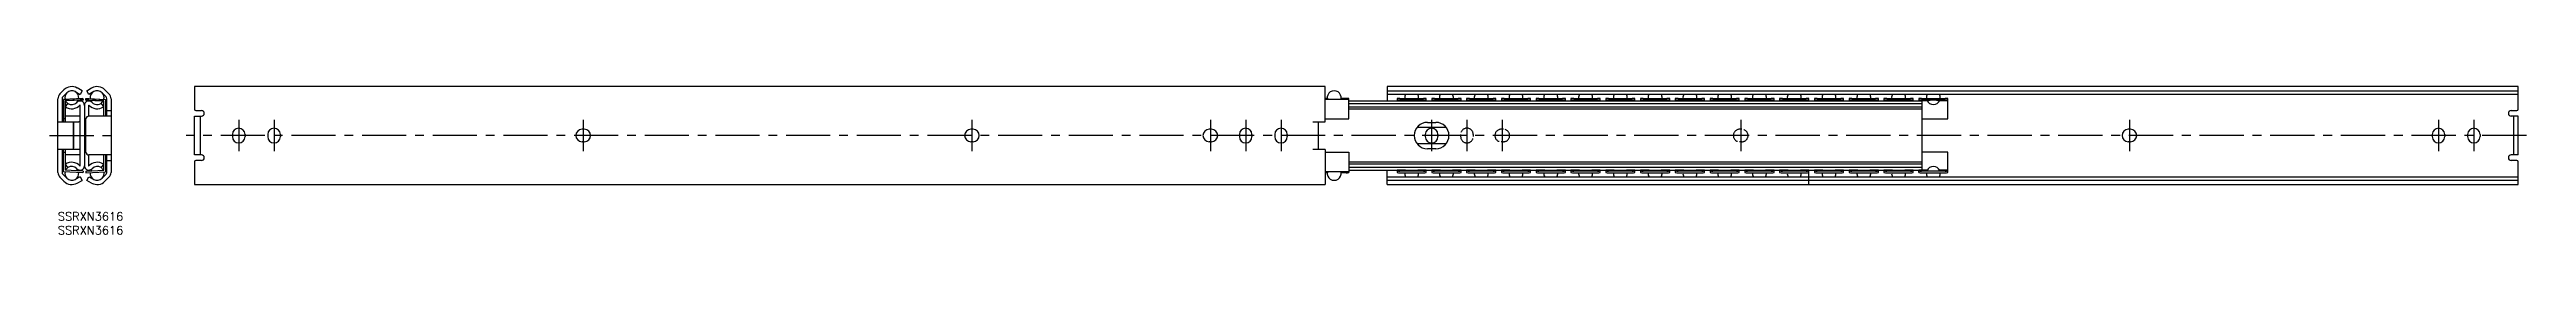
# Model space of a CAD drawing. Extents: x -3 to 887, y -8 to 45.
import ezdxf

# ---------------------------------------------------------------- set-up
doc = ezdxf.new("R2010")
doc.units = 0
doc.header["$LTSCALE"] = 0.5
doc.linetypes.add('CENTER', pattern=[50.8, 31.75, -6.35, 6.35, -6.35])
doc.linetypes.add('DASHED', pattern=[19.05, 12.7, -6.35])
for name, color, linetype in [('MSM_CENTER', 1, 'CENTER'), ('MSM_CONTINUOUS', 7, 'CONTINUOUS'), ('MSM_DASHED', 4, 'DASHED'), ('MSM_PART_NUMBER', 7, 'CONTINUOUS')]:
    doc.layers.add(name, color=color, linetype=linetype)
doc.styles.get("Standard").update_dxf_attribs({"font": 'txt.shx', "height": 3, "bigfont": 'bigfont.shx'})

# ---------------------------------------------------------------- blocks, each defined once
blk = doc.blocks.new('*U3')
at = {"layer": 'MSM_PART_NUMBER'}
blk.add_text('SSRXN3616', height=3, dxfattribs=at).set_placement((0, -3))
blk = doc.blocks.new('*U4')
at = {"layer": 'MSM_PART_NUMBER'}
blk.add_text('SSRXN3616', height=3, dxfattribs=at).set_placement((0, -8))

msp = doc.modelspace()

# ---------------------------------------------------------------- linework, layer by layer
at = {"layer": 'MSM_CENTER'}
for p, q in [((-3, 27.65), (22.1, 27.65)), ((887.2, 27.65), (46.1, 27.65)), ((65, 33.3), (65, 22)), ((77.7, 33.3), (77.7, 22)), ((188.8, 33.3), (188.8, 22)), ((328.5, 33.3), (328.5, 22)), ((414.2, 33.3), (414.2, 22)), ((426.9, 33.3), (426.9, 22)), ((439.6, 33.3), (439.6, 22)), ((493.7, 33.3), (493.7, 22)), ((506.4, 33.3), (506.4, 22)), ((519.1, 33.3), (519.1, 22)), ((604.8, 33.3), (604.8, 22)), ((744.5, 33.3), (744.5, 22)), ((855.6, 33.3), (855.6, 22)), ((868.3, 33.3), (868.3, 22))]:
    msp.add_line(p, q, dxfattribs=at)
at = {"layer": 'MSM_CONTINUOUS'}
for p, q in [((8.7, 43.81), (6.96, 44.79)), ((10.4, 43.81), (12.14, 44.79)), ((455.5, 45.3), (49.1, 45.3)), ((49.1, 45.3), (49.1, 37.15)), ((455.5, 32.65), (455.5, 45.3)), ((884.2, 45.3), (477.8, 45.3)), ((477.8, 45.3), (477.8, 40.1)), ((884.2, 37.15), (884.2, 45.3)), ((0, 14.38), (0, 40.92)), ((2.17, 44.13), (0.73, 42.69)), ((1.5, 40.92), (1.5, 32.65)), ((1.79, 41.63), (3.23, 43.07)), ((9, 41.05), (2, 40.68)), ((2, 40.68), (8, 41)), ((2, 40.68), (2, 32.65)), ((9.03, 40.45), (2.6, 40.11)), ((8.03, 40.4), (2.6, 40.11)), ((2.6, 40.11), (2.6, 32.65)), ((2.75, 37.99), (3.59, 39.23)), ((6.23, 43.48), (7.96, 42.5)), ((8.7, 43.81), (7.96, 42.5)), ((8, 41), (8.2, 41.01)), ((8.23, 40.41), (8.03, 40.4)), ((8.05, 16.77), (8.05, 38.53)), ((8.2, 41.01), (8.38, 41.02)), ((8.41, 40.42), (8.23, 40.41)), ((8.38, 41.02), (8.56, 41.03)), ((8.59, 40.43), (8.41, 40.42)), ((8.56, 41.03), (8.71, 41.03)), ((8.74, 40.44), (8.59, 40.43)), ((8.71, 41.03), (8.83, 41.04)), ((8.86, 40.44), (8.74, 40.44)), ((8.83, 41.04), (8.92, 41.05)), ((8.96, 40.45), (8.86, 40.44)), ((8.92, 41.05), (8.98, 41.05)), ((9.01, 40.45), (8.96, 40.45)), ((8.98, 41.05), (9, 41.05)), ((9, 41.05), (9.03, 40.45)), ((9.03, 40.45), (9, 41.05)), ((9.03, 40.45), (9.01, 40.45)), ((9.55, 38.53), (9.55, 16.77)), ((10.07, 40.45), (10.1, 41.05)), ((10.09, 40.45), (10.07, 40.45)), ((10.07, 40.45), (16.5, 40.11)), ((10.14, 40.45), (10.09, 40.45)), ((10.1, 41.05), (10.12, 41.05)), ((10.1, 41.05), (17.1, 40.68)), ((10.12, 41.05), (10.18, 41.05)), ((10.24, 40.44), (10.14, 40.45)), ((10.18, 41.05), (10.27, 41.04)), ((10.36, 40.44), (10.24, 40.44)), ((10.27, 41.04), (10.39, 41.03)), ((10.51, 40.43), (10.36, 40.44)), ((10.39, 41.03), (10.54, 41.03)), ((11.14, 42.5), (10.4, 43.81)), ((10.69, 40.42), (10.51, 40.43)), ((10.54, 41.03), (10.72, 41.02)), ((10.87, 40.41), (10.69, 40.42)), ((10.72, 41.02), (10.9, 41.01)), ((11.07, 40.4), (10.87, 40.41)), ((10.9, 41.01), (11.1, 41)), ((11.05, 38.53), (11.05, 34.65)), ((16.5, 40.11), (11.07, 40.4)), ((11.1, 41), (17.1, 40.68)), ((12.87, 43.48), (11.14, 42.5)), ((15.51, 39.23), (16.35, 37.99)), ((17.31, 41.63), (15.87, 43.07)), ((16.5, 34.65), (16.5, 40.11)), ((16.93, 44.13), (18.37, 42.69)), ((17.1, 40.68), (17.1, 34.65)), ((17.6, 34.65), (17.6, 40.92)), ((17.6, 36.65), (19.1, 36.65)), ((19.1, 40.92), (19.1, 14.38)), ((49.6, 36.65), (51.6, 36.65)), ((456.21, 41.05), (455.5, 41.05)), ((463.95, 40.68), (455.5, 40.68)), ((462.95, 41.05), (461.19, 41.05)), ((463.95, 33.65), (463.95, 41)), ((669.85, 40.1), (463.95, 40.1)), ((463.95, 39.23), (669.85, 39.23)), ((463.95, 37.99), (669.85, 37.99)), ((463.95, 37.3), (669.85, 37.3)), ((477.8, 43.81), (884.2, 43.81)), ((884.2, 42.5), (477.8, 42.5)), ((481.3, 41), (481.3, 40.1)), ((484.35, 40.11), (481.3, 40.11)), ((482.3, 41.05), (490.8, 41.05)), ((490.8, 40.45), (482.3, 40.45)), ((491.8, 40.11), (488.75, 40.11)), ((491.8, 40.1), (491.8, 41)), ((493.8, 41), (493.8, 40.1)), ((496.85, 40.11), (493.8, 40.11)), ((494.8, 41.05), (503.3, 41.05)), ((503.3, 40.45), (494.8, 40.45)), ((504.3, 40.11), (501.25, 40.11)), ((504.3, 40.1), (504.3, 41)), ((506.3, 41), (506.3, 40.1)), ((509.35, 40.11), (506.3, 40.11)), ((507.3, 41.05), (515.8, 41.05)), ((515.8, 40.45), (507.3, 40.45)), ((516.8, 40.11), (513.75, 40.11)), ((516.8, 40.1), (516.8, 41)), ((518.8, 41), (518.8, 40.1)), ((521.85, 40.11), (518.8, 40.11)), ((519.8, 41.05), (528.3, 41.05)), ((528.3, 40.45), (519.8, 40.45)), ((529.3, 40.11), (526.25, 40.11)), ((529.3, 40.1), (529.3, 41)), ((531.3, 41), (531.3, 40.1)), ((534.35, 40.11), (531.3, 40.11)), ((532.3, 41.05), (540.8, 41.05)), ((540.8, 40.45), (532.3, 40.45)), ((541.8, 40.11), (538.75, 40.11)), ((541.8, 40.1), (541.8, 41)), ((543.8, 41), (543.8, 40.1)), ((546.85, 40.11), (543.8, 40.11)), ((544.8, 41.05), (553.3, 41.05)), ((553.3, 40.45), (544.8, 40.45)), ((554.3, 40.11), (551.25, 40.11)), ((554.3, 40.1), (554.3, 41)), ((556.3, 41), (556.3, 40.1)), ((559.35, 40.11), (556.3, 40.11)), ((557.3, 41.05), (565.8, 41.05)), ((565.8, 40.45), (557.3, 40.45)), ((566.8, 40.11), (563.75, 40.11)), ((566.8, 40.1), (566.8, 41)), ((568.8, 41), (568.8, 40.1)), ((571.85, 40.11), (568.8, 40.11)), ((569.8, 41.05), (578.3, 41.05)), ((578.3, 40.45), (569.8, 40.45)), ((579.3, 40.11), (576.25, 40.11)), ((579.3, 40.1), (579.3, 41)), ((581.3, 41), (581.3, 40.1)), ((584.35, 40.11), (581.3, 40.11)), ((582.3, 41.05), (590.8, 41.05)), ((590.8, 40.45), (582.3, 40.45)), ((591.8, 40.11), (588.75, 40.11)), ((591.8, 40.1), (591.8, 41)), ((593.8, 41), (593.8, 40.1)), ((596.85, 40.11), (593.8, 40.11)), ((594.8, 41.05), (603.3, 41.05)), ((603.3, 40.45), (594.8, 40.45)), ((604.3, 40.11), (601.25, 40.11)), ((604.3, 40.1), (604.3, 41)), ((606.3, 41), (606.3, 40.1)), ((609.35, 40.11), (606.3, 40.11)), ((607.3, 41.05), (615.8, 41.05)), ((615.8, 40.45), (607.3, 40.45)), ((616.8, 40.11), (613.75, 40.11)), ((616.8, 40.1), (616.8, 41)), ((618.8, 41), (618.8, 40.1)), ((621.85, 40.11), (618.8, 40.11)), ((619.8, 41.05), (628.3, 41.05)), ((628.3, 40.45), (619.8, 40.45)), ((629.3, 40.11), (626.25, 40.11)), ((629.3, 40.1), (629.3, 41)), ((631.3, 41), (631.3, 40.1)), ((634.35, 40.11), (631.3, 40.11)), ((632.3, 41.05), (640.8, 41.05)), ((640.8, 40.45), (632.3, 40.45)), ((641.8, 40.11), (638.75, 40.11)), ((641.8, 40.1), (641.8, 41)), ((643.8, 41), (643.8, 40.1)), ((646.85, 40.11), (643.8, 40.11)), ((644.8, 41.05), (653.3, 41.05)), ((653.3, 40.45), (644.8, 40.45)), ((654.3, 40.11), (651.25, 40.11)), ((654.3, 40.1), (654.3, 41)), ((656.3, 41), (656.3, 40.1)), ((659.35, 40.11), (656.3, 40.11)), ((657.3, 41.05), (665.8, 41.05)), ((665.8, 40.45), (657.3, 40.45)), ((666.8, 40.11), (663.75, 40.11)), ((666.8, 40.1), (666.8, 41)), ((668.8, 41), (668.8, 40.1)), ((668.8, 41), (668.8, 40.1)), ((671.85, 40.11), (668.8, 40.11)), ((669.8, 41.05), (678.3, 41.05)), ((678.3, 40.45), (669.8, 40.45)), ((669.85, 40.1), (669.85, 15.2)), ((679.3, 40.11), (676.25, 40.11)), ((679.3, 33.65), (679.3, 41)), ((881.7, 36.65), (883.7, 36.65)), ((0, 32.65), (7.55, 32.65)), ((2, 34.65), (1.5, 34.65)), ((2.6, 33.65), (2, 33.65)), ((8, 34.65), (2.6, 34.65)), ((5.5, 32.65), (5.5, 22.65)), ((5.6, 32.25), (5.5, 32.25)), ((5.6, 32.25), (5.6, 23.05)), ((8.05, 34.65), (8, 34.65)), ((9.61, 32.65), (10.1, 32.65)), ((10.1, 21.65), (10.1, 33.65)), ((19.1, 34.65), (11.1, 34.65)), ((49.1, 34.65), (51.6, 34.65)), ((49.1, 20.65), (49.1, 34.65)), ((51.1, 34.65), (51.1, 20.65)), ((62.75, 28.05), (62.75, 27.25)), ((67.25, 28.05), (67.25, 27.25)), ((75.45, 28.05), (75.45, 27.25)), ((79.95, 28.05), (79.95, 27.25)), ((189.2, 29.9), (188.4, 29.9)), ((328.9, 29.9), (328.1, 29.9)), ((414.6, 29.9), (413.8, 29.9)), ((424.65, 28.05), (424.65, 27.25)), ((429.15, 28.05), (429.15, 27.25)), ((437.35, 28.05), (437.35, 27.25)), ((441.85, 28.05), (441.85, 27.25)), ((451, 32.65), (455.5, 32.65)), ((453, 32.65), (453, 22.65)), ((455.5, 33.65), (463.95, 33.65)), ((488.52, 30.65), (498.88, 30.65)), ((491.45, 28.05), (491.45, 27.25)), ((492.2, 32.4), (495.2, 32.4)), ((495.95, 28.05), (495.95, 27.25)), ((669.85, 33.65), (679.3, 33.65)), ((744.9, 29.9), (744.1, 29.9)), ((853.35, 28.05), (853.35, 27.25)), ((857.85, 28.05), (857.85, 27.25)), ((866.05, 28.05), (866.05, 27.25)), ((870.55, 28.05), (870.55, 27.25)), ((884.2, 34.65), (881.7, 34.65)), ((882.7, 20.65), (882.7, 34.65)), ((884.2, 20.65), (884.2, 34.65)), ((7.55, 22.65), (0, 22.65)), ((1.5, 22.65), (1.5, 14.38)), ((1.5, 20.65), (2, 20.65)), ((2, 14.62), (2, 22.65)), ((2, 21.65), (2.6, 21.65)), ((2.6, 22.65), (2.6, 15.19)), ((8, 20.65), (2.6, 20.65)), ((5.5, 23.05), (5.6, 23.05)), ((8, 20.65), (8.05, 20.65)), ((10.1, 22.65), (9.61, 22.65)), ((11.05, 20.65), (11.05, 16.77)), ((19.1, 20.65), (11.1, 20.65)), ((16.5, 15.19), (16.5, 20.65)), ((17.1, 20.65), (17.1, 14.62)), ((17.6, 14.38), (17.6, 20.65)), ((17.6, 18.65), (19.1, 18.65)), ((51.6, 20.65), (49.1, 20.65)), ((49.1, 18.15), (49.1, 10)), ((51.6, 18.65), (49.6, 18.65)), ((189.2, 25.4), (188.4, 25.4)), ((328.9, 25.4), (328.1, 25.4)), ((414.6, 25.4), (413.8, 25.4)), ((455.5, 22.65), (451, 22.65)), ((455.5, 22.65), (455.5, 10)), ((455.5, 21.65), (463.95, 21.65)), ((463.95, 21.65), (463.95, 14.3)), ((669.85, 18), (463.95, 18)), ((498.88, 24.65), (488.52, 24.65)), ((495.2, 22.9), (492.2, 22.9)), ((679.3, 21.65), (669.85, 21.65)), ((679.3, 14.3), (679.3, 21.65)), ((744.9, 25.4), (744.1, 25.4)), ((884.2, 20.65), (881.7, 20.65)), ((883.7, 18.65), (881.7, 18.65)), ((884.2, 10), (884.2, 18.15)), ((0.73, 12.61), (2.17, 11.17)), ((3.23, 12.23), (1.79, 13.67)), ((9, 14.25), (2, 14.62)), ((9.03, 14.85), (2.6, 15.19)), ((3.59, 16.07), (2.75, 17.31)), ((7.96, 12.8), (6.23, 11.82)), ((6.96, 10.51), (8.7, 11.49)), ((7.96, 12.8), (8.7, 11.49)), ((9.03, 14.85), (9, 14.25)), ((10.07, 14.85), (16.5, 15.19)), ((10.07, 14.85), (10.1, 14.25)), ((10.1, 14.25), (17.1, 14.62)), ((10.4, 11.49), (11.14, 12.8)), ((12.14, 10.51), (10.4, 11.49)), ((11.14, 12.8), (12.87, 11.82)), ((16.35, 17.31), (15.51, 16.07)), ((15.87, 12.23), (17.31, 13.67)), ((18.37, 12.61), (16.93, 11.17)), ((49.1, 10), (455.5, 10)), ((463.95, 14.62), (455.5, 14.62)), ((456.21, 14.25), (455.5, 14.25)), ((462.95, 14.25), (461.19, 14.25)), ((669.85, 17.31), (463.95, 17.31)), ((669.85, 16.07), (463.95, 16.07)), ((463.95, 15.2), (669.85, 15.2)), ((477.8, 10), (477.8, 15.2)), ((477.8, 12.8), (884.2, 12.8)), ((884.2, 11.49), (477.8, 11.49)), ((477.8, 10), (884.2, 10)), ((481.3, 15.2), (481.3, 14.3)), ((484.35, 15.19), (481.3, 15.19)), ((490.8, 14.85), (482.3, 14.85)), ((482.3, 14.25), (490.8, 14.25)), ((491.8, 15.19), (488.75, 15.19)), ((491.8, 14.3), (491.8, 15.2)), ((493.8, 15.2), (493.8, 14.3)), ((496.85, 15.19), (493.8, 15.19)), ((503.3, 14.85), (494.8, 14.85)), ((494.8, 14.25), (503.3, 14.25)), ((504.3, 15.19), (501.25, 15.19)), ((504.3, 14.3), (504.3, 15.2)), ((506.3, 15.2), (506.3, 14.3)), ((509.35, 15.19), (506.3, 15.19)), ((515.8, 14.85), (507.3, 14.85)), ((507.3, 14.25), (515.8, 14.25)), ((516.8, 15.19), (513.75, 15.19)), ((516.8, 14.3), (516.8, 15.2)), ((518.8, 15.2), (518.8, 14.3)), ((521.85, 15.19), (518.8, 15.19)), ((528.3, 14.85), (519.8, 14.85)), ((519.8, 14.25), (528.3, 14.25)), ((529.3, 15.19), (526.25, 15.19)), ((529.3, 14.3), (529.3, 15.2)), ((531.3, 15.2), (531.3, 14.3)), ((534.35, 15.19), (531.3, 15.19)), ((540.8, 14.85), (532.3, 14.85)), ((532.3, 14.25), (540.8, 14.25)), ((541.8, 15.19), (538.75, 15.19)), ((541.8, 14.3), (541.8, 15.2)), ((543.8, 15.2), (543.8, 14.3)), ((546.85, 15.19), (543.8, 15.19)), ((553.3, 14.85), (544.8, 14.85)), ((544.8, 14.25), (553.3, 14.25)), ((554.3, 15.19), (551.25, 15.19)), ((554.3, 14.3), (554.3, 15.2)), ((556.3, 15.2), (556.3, 14.3)), ((559.35, 15.19), (556.3, 15.19)), ((565.8, 14.85), (557.3, 14.85)), ((557.3, 14.25), (565.8, 14.25)), ((566.8, 15.19), (563.75, 15.19)), ((566.8, 14.3), (566.8, 15.2)), ((568.8, 15.2), (568.8, 14.3)), ((571.85, 15.19), (568.8, 15.19)), ((578.3, 14.85), (569.8, 14.85)), ((569.8, 14.25), (578.3, 14.25)), ((579.3, 15.19), (576.25, 15.19)), ((579.3, 14.3), (579.3, 15.2)), ((581.3, 15.2), (581.3, 14.3)), ((584.35, 15.19), (581.3, 15.19)), ((590.8, 14.85), (582.3, 14.85)), ((582.3, 14.25), (590.8, 14.25)), ((591.8, 15.19), (588.75, 15.19)), ((591.8, 14.3), (591.8, 15.2)), ((593.8, 15.2), (593.8, 14.3)), ((596.85, 15.19), (593.8, 15.19)), ((603.3, 14.85), (594.8, 14.85)), ((594.8, 14.25), (603.3, 14.25)), ((604.3, 15.19), (601.25, 15.19)), ((604.3, 14.3), (604.3, 15.2)), ((606.3, 15.2), (606.3, 14.3)), ((609.35, 15.19), (606.3, 15.19)), ((615.8, 14.85), (607.3, 14.85)), ((607.3, 14.25), (615.8, 14.25)), ((616.8, 15.19), (613.75, 15.19)), ((616.8, 14.3), (616.8, 15.2)), ((618.8, 15.2), (618.8, 14.3)), ((621.85, 15.19), (618.8, 15.19)), ((628.3, 14.85), (619.8, 14.85)), ((619.8, 14.25), (628.3, 14.25)), ((629.3, 15.19), (626.25, 15.19)), ((629.3, 10), (629.3, 15.2)), ((629.3, 14.3), (629.3, 15.2)), ((631.3, 15.2), (631.3, 14.3)), ((634.35, 15.19), (631.3, 15.19)), ((640.8, 14.85), (632.3, 14.85)), ((632.3, 14.25), (640.8, 14.25)), ((641.8, 15.19), (638.75, 15.19)), ((641.8, 14.3), (641.8, 15.2)), ((643.8, 15.2), (643.8, 14.3)), ((646.85, 15.19), (643.8, 15.19)), ((653.3, 14.85), (644.8, 14.85)), ((644.8, 14.25), (653.3, 14.25)), ((654.3, 15.19), (651.25, 15.19)), ((654.3, 14.3), (654.3, 15.2)), ((656.3, 15.2), (656.3, 14.3)), ((659.35, 15.19), (656.3, 15.19)), ((665.8, 14.85), (657.3, 14.85)), ((657.3, 14.25), (665.8, 14.25)), ((666.8, 15.19), (663.75, 15.19)), ((666.8, 14.3), (666.8, 15.2)), ((668.8, 15.2), (668.8, 14.3)), ((668.8, 14.3), (668.8, 15.2)), ((671.85, 15.19), (668.8, 15.19)), ((678.3, 14.85), (669.8, 14.85)), ((669.8, 14.25), (678.3, 14.25)), ((679.3, 15.19), (676.25, 15.19))]:
    msp.add_line(p, q, dxfattribs=at)
for centre, radius, start, end in [((5, 41.3), 4, 60.61359, 135), ((14.1, 41.3), 4, 45, 119.38641), ((2.5, 40.92), 2.5, 135, 180), ((2.5, 40.92), 1, 135, 180), ((5, 41.3), 2.5, 135.00002, 193.57956), ((5, 41.3), 4, 235.77113, 317.11858), ((5, 41.3), 2.5, 208.0621, 235.77113), ((5, 41.3), 2.5, 60.61359, 135), ((5, 41.3), 2.5, 235.77113, 317.11858), ((5, 41.3), 2.5, 352.42044, 60.61357), ((5, 41.3), 2.5, 317.11858, 337.93789), ((7.98, 38.53), 1.57, 0, 137.11858), ((7.98, 38.53), 0.0686, 0, 137.11858), ((11.12, 38.53), 1.57, 42.88142, 180), ((11.12, 38.53), 0.0686, 42.88142, 180), ((14.1, 41.3), 4, 222.88142, 304.22887), ((14.1, 41.3), 2.5, 119.38643, 187.57956), ((14.1, 41.3), 2.5, 202.06211, 222.88142), ((14.1, 41.3), 2.5, 222.88142, 331.9379), ((14.1, 41.3), 2.5, 45, 119.38641), ((14.1, 41.3), 2.5, 346.42044, 44.99998), ((16.6, 40.92), 1, 0, 45), ((16.6, 40.92), 2.5, 0, 45), ((49.6, 37.15), 0.5, 180, 270), ((51.6, 35.65), 1, 270, 90), ((458.7, 41.3), 2.5, 348.88453, 191.11547), ((458.7, 68.71), 28, 264.97309, 275.02691), ((463.2, 36.23), 4.82, 81.04474, 92.96342), ((482.05, 36.23), 4.82, 87.0364, 98.95534), ((482.05, 35.63), 4.82, 87.0364, 98.95534), ((486.55, 41.3), 2.5, 151.3146, 185.73918), ((486.55, 14.19), 26.17, 85.01229, 94.98771), ((486.55, 41.3), 2.5, 204.46278, 208.68539), ((486.55, 41.3), 2.5, 354.26082, 28.6854), ((486.55, 41.3), 2.5, 331.31461, 335.53722), ((491.05, 36.23), 4.82, 81.04466, 92.9636), ((491.05, 35.63), 4.82, 81.04466, 92.9636), ((494.55, 36.23), 4.82, 87.0364, 98.95534), ((494.55, 35.63), 4.82, 87.0364, 98.95534), ((499.05, 41.3), 2.5, 151.3146, 185.73918), ((499.05, 14.19), 26.17, 85.01229, 94.98771), ((499.05, 41.3), 2.5, 204.46278, 208.68539), ((499.05, 41.3), 2.5, 354.26082, 28.6854), ((499.05, 41.3), 2.5, 331.31461, 335.53722), ((503.55, 36.23), 4.82, 81.04466, 92.9636), ((503.55, 35.63), 4.82, 81.04466, 92.9636), ((507.05, 36.23), 4.82, 87.0364, 98.95534), ((507.05, 35.63), 4.82, 87.0364, 98.95534), ((511.55, 41.3), 2.5, 151.3146, 185.73918), ((511.55, 14.19), 26.17, 85.01229, 94.98771), ((511.55, 41.3), 2.5, 204.46278, 208.68539), ((511.55, 41.3), 2.5, 354.26082, 28.6854), ((511.55, 41.3), 2.5, 331.31461, 335.53722), ((516.05, 36.23), 4.82, 81.04466, 92.9636), ((516.05, 35.63), 4.82, 81.04466, 92.9636), ((519.55, 36.23), 4.82, 87.0364, 98.95534), ((519.55, 35.63), 4.82, 87.0364, 98.95534), ((524.05, 41.3), 2.5, 151.3146, 185.73918), ((524.05, 14.19), 26.17, 85.01229, 94.98771), ((524.05, 41.3), 2.5, 204.46278, 208.68539), ((524.05, 41.3), 2.5, 354.26082, 28.6854), ((524.05, 41.3), 2.5, 331.31461, 335.53722), ((528.55, 36.23), 4.82, 81.04466, 92.9636), ((528.55, 35.63), 4.82, 81.04466, 92.9636), ((532.05, 36.23), 4.82, 87.0364, 98.95534), ((532.05, 35.63), 4.82, 87.0364, 98.95534), ((536.55, 41.3), 2.5, 151.3146, 185.73918), ((536.55, 14.19), 26.17, 85.01229, 94.98771), ((536.55, 41.3), 2.5, 204.46278, 208.68539), ((536.55, 41.3), 2.5, 354.26082, 28.6854), ((536.55, 41.3), 2.5, 331.31461, 335.53722), ((541.05, 36.23), 4.82, 81.04466, 92.9636), ((541.05, 35.63), 4.82, 81.04466, 92.9636), ((544.55, 36.23), 4.82, 87.0364, 98.95534), ((544.55, 35.63), 4.82, 87.0364, 98.95534), ((549.05, 41.3), 2.5, 151.3146, 185.73918), ((549.05, 14.19), 26.17, 85.01229, 94.98771), ((549.05, 41.3), 2.5, 204.46278, 208.68539), ((549.05, 41.3), 2.5, 354.26082, 28.6854), ((549.05, 41.3), 2.5, 331.31461, 335.53722), ((553.55, 36.23), 4.82, 81.04466, 92.9636), ((553.55, 35.63), 4.82, 81.04466, 92.9636), ((557.05, 36.23), 4.82, 87.0364, 98.95534), ((557.05, 35.63), 4.82, 87.0364, 98.95534), ((561.55, 41.3), 2.5, 151.3146, 185.73918), ((561.55, 14.19), 26.17, 85.01229, 94.98771), ((561.55, 41.3), 2.5, 204.46278, 208.68539), ((561.55, 41.3), 2.5, 354.26082, 28.6854), ((561.55, 41.3), 2.5, 331.31461, 335.53722), ((566.05, 36.23), 4.82, 81.04466, 92.9636), ((566.05, 35.63), 4.82, 81.04466, 92.9636), ((569.55, 36.23), 4.82, 87.0364, 98.95534), ((569.55, 35.63), 4.82, 87.0364, 98.95534), ((574.05, 41.3), 2.5, 151.3146, 185.73918), ((574.05, 14.19), 26.17, 85.01229, 94.98771), ((574.05, 41.3), 2.5, 204.46278, 208.68539), ((574.05, 41.3), 2.5, 354.26082, 28.6854), ((574.05, 41.3), 2.5, 331.31461, 335.53722), ((578.55, 36.23), 4.82, 81.04466, 92.9636), ((578.55, 35.63), 4.82, 81.04466, 92.9636), ((582.05, 36.23), 4.82, 87.0364, 98.95534), ((582.05, 35.63), 4.82, 87.0364, 98.95534), ((586.55, 41.3), 2.5, 151.3146, 185.73918), ((586.55, 14.19), 26.17, 85.01229, 94.98771), ((586.55, 41.3), 2.5, 204.46278, 208.68539), ((586.55, 41.3), 2.5, 354.26082, 28.6854), ((586.55, 41.3), 2.5, 331.31461, 335.53722), ((591.05, 36.23), 4.82, 81.04466, 92.9636), ((591.05, 35.63), 4.82, 81.04466, 92.9636), ((594.55, 36.23), 4.82, 87.0364, 98.95534), ((594.55, 35.63), 4.82, 87.0364, 98.95534), ((599.05, 41.3), 2.5, 151.3146, 185.73918), ((599.05, 14.19), 26.17, 85.01229, 94.98771), ((599.05, 41.3), 2.5, 204.46278, 208.68539), ((599.05, 41.3), 2.5, 354.26082, 28.6854), ((599.05, 41.3), 2.5, 331.31461, 335.53722), ((603.55, 36.23), 4.82, 81.04466, 92.9636), ((603.55, 35.63), 4.82, 81.04466, 92.9636), ((607.05, 36.23), 4.82, 87.0364, 98.95534), ((607.05, 35.63), 4.82, 87.0364, 98.95534), ((611.55, 41.3), 2.5, 151.3146, 185.73918), ((611.55, 14.19), 26.17, 85.01229, 94.98771), ((611.55, 41.3), 2.5, 204.46278, 208.68539), ((611.55, 41.3), 2.5, 354.26082, 28.6854), ((611.55, 41.3), 2.5, 331.31461, 335.53722), ((616.05, 36.23), 4.82, 81.04466, 92.9636), ((616.05, 35.63), 4.82, 81.04466, 92.9636), ((619.55, 36.23), 4.82, 87.0364, 98.95534), ((619.55, 35.63), 4.82, 87.0364, 98.95534), ((624.05, 41.3), 2.5, 151.3146, 185.73918), ((624.05, 14.19), 26.17, 85.01229, 94.98771), ((624.05, 41.3), 2.5, 204.46278, 208.68539), ((624.05, 41.3), 2.5, 354.26082, 28.6854), ((624.05, 41.3), 2.5, 331.31461, 335.53722), ((628.55, 36.23), 4.82, 81.04466, 92.9636), ((628.55, 35.63), 4.82, 81.04466, 92.9636), ((632.05, 36.23), 4.82, 87.0364, 98.95534), ((632.05, 35.63), 4.82, 87.0364, 98.95534), ((636.55, 41.3), 2.5, 151.3146, 185.73918), ((636.55, 14.19), 26.17, 85.01229, 94.98771), ((636.55, 41.3), 2.5, 204.46278, 208.68539), ((636.55, 41.3), 2.5, 354.26082, 28.6854), ((636.55, 41.3), 2.5, 331.31461, 335.53722), ((641.05, 36.23), 4.82, 81.04466, 92.9636), ((641.05, 35.63), 4.82, 81.04466, 92.9636), ((644.55, 36.23), 4.82, 87.0364, 98.95534), ((644.55, 35.63), 4.82, 87.0364, 98.95534), ((649.05, 41.3), 2.5, 151.3146, 185.73918), ((649.05, 14.19), 26.17, 85.01229, 94.98771), ((649.05, 41.3), 2.5, 204.46278, 208.68539), ((649.05, 41.3), 2.5, 354.26082, 28.6854), ((649.05, 41.3), 2.5, 331.31461, 335.53722), ((653.55, 36.23), 4.82, 81.04466, 92.9636), ((653.55, 35.63), 4.82, 81.04466, 92.9636), ((657.05, 36.23), 4.82, 87.0364, 98.95534), ((657.05, 35.63), 4.82, 87.0364, 98.95534), ((661.55, 41.3), 2.5, 151.3146, 185.73918), ((661.55, 14.19), 26.17, 85.01229, 94.98771), ((661.55, 41.3), 2.5, 204.46278, 208.68539), ((661.55, 41.3), 2.5, 354.26082, 28.6854), ((661.55, 41.3), 2.5, 331.31461, 335.53722), ((666.05, 36.23), 4.82, 81.04466, 92.9636), ((666.05, 35.63), 4.82, 81.04466, 92.9636), ((669.55, 36.23), 4.82, 87.0364, 98.95534), ((669.55, 35.63), 4.82, 87.0364, 98.95534), ((674.05, 41.3), 2.5, 151.3146, 185.73918), ((674.05, 14.19), 26.17, 85.01229, 94.98771), ((674.05, 41.3), 2.5, 204.46278, 335.53722), ((674.05, 41.3), 2.5, 354.26082, 28.6854), ((678.55, 36.23), 4.82, 81.04466, 92.9636), ((678.55, 35.63), 4.82, 81.04466, 92.9636), ((881.7, 35.65), 1, 90, 270), ((883.7, 37.15), 0.5, 270, 0), ((7.41, 35.01), 2.36, 273.486, 284.14546), ((3.98, 33.56), 4.09, 348.1474, 354.28926), ((9.95, 32.87), 0.397, 184.27792, 213.15958), ((11.1, 33.65), 1, 90, 180), ((65, 28.05), 2.25, 0, 180), ((65, 27.25), 2.25, 180, 0), ((77.7, 28.05), 2.25, 0, 180), ((77.7, 27.25), 2.25, 180, 0), ((188.4, 27.65), 2.25, 90, 270), ((189.2, 27.65), 2.25, 270, 90), ((328.1, 27.65), 2.25, 90, 270), ((328.9, 27.65), 2.25, 270, 90), ((413.8, 27.65), 2.25, 90, 270), ((414.6, 27.65), 2.25, 270, 90), ((426.9, 28.05), 2.25, 0, 180), ((426.9, 27.25), 2.25, 180, 0), ((439.6, 28.05), 2.25, 0, 180), ((439.6, 27.25), 2.25, 180, 0), ((492.2, 27.65), 4.75, 90, 270), ((493.7, 28.05), 2.25, 0, 180), ((493.7, 27.25), 2.25, 180, 0), ((495.2, 27.65), 4.75, 270, 90), ((744.1, 27.65), 2.25, 90, 270), ((744.9, 27.65), 2.25, 270, 90), ((855.6, 28.05), 2.25, 0, 180), ((855.6, 27.25), 2.25, 180, 0), ((868.3, 28.05), 2.25, 0, 180), ((868.3, 27.25), 2.25, 180, 0), ((5, 14), 4, 42.88142, 124.22887), ((7.41, 20.29), 2.36, 75.85454, 86.514), ((3.98, 21.74), 4.09, 5.71074, 11.8526), ((9.95, 22.43), 0.397, 146.84042, 175.72208), ((11.1, 21.65), 1, 180, 270), ((14.1, 14), 4, 55.77113, 137.11858), ((49.6, 18.15), 0.5, 90, 180), ((51.6, 19.65), 1, 270, 90), ((881.7, 19.65), 1, 90, 270), ((883.7, 18.15), 0.5, 0, 90), ((2.5, 14.38), 2.5, 180, 225), ((2.5, 14.38), 1, 180, 225), ((5, 14), 4, 225, 299.38641), ((5, 14), 2.5, 166.42044, 224.99998), ((5, 14), 2.5, 124.22887, 151.9379), ((5, 14), 2.5, 225, 299.38641), ((5, 14), 2.5, 42.88142, 124.22887), ((5, 14), 2.5, 299.38643, 7.57956), ((7.98, 16.77), 1.57, 222.88142, 0), ((5, 14), 2.5, 22.06211, 42.88142), ((7.98, 16.77), 0.0686, 222.88142, 0), ((11.12, 16.77), 1.57, 180, 317.11858), ((11.12, 16.77), 0.0686, 180, 317.11858), ((14.1, 14), 2.5, 172.42044, 240.61357), ((14.1, 14), 2.5, 137.11858, 157.93789), ((14.1, 14), 4, 240.61359, 315), ((14.1, 14), 2.5, 55.77113, 137.11858), ((14.1, 14), 2.5, 240.61359, 315), ((14.1, 14), 2.5, 28.0621, 55.77113), ((14.1, 14), 2.5, 315.00002, 13.57956), ((16.6, 14.38), 1, 315, 0), ((16.6, 14.38), 2.5, 315, 0), ((458.7, 14), 2.5, 168.88453, 11.11547), ((458.7, -13.41), 28, 84.97309, 95.02691), ((463.2, 19.07), 4.82, 267.03658, 278.95526), ((482.05, 19.67), 4.82, 261.04466, 272.9636), ((482.05, 19.07), 4.82, 261.04466, 272.9636), ((486.55, 14), 2.5, 174.26082, 208.6854), ((486.55, 14), 2.5, 151.31461, 155.53722), ((486.55, 41.11), 26.17, 265.01229, 274.98771), ((486.55, 14), 2.5, 24.46278, 28.68539), ((486.55, 14), 2.5, 331.3146, 5.73918), ((491.05, 19.67), 4.82, 267.0364, 278.95534), ((491.05, 19.07), 4.82, 267.0364, 278.95534), ((494.55, 19.67), 4.82, 261.04466, 272.9636), ((494.55, 19.07), 4.82, 261.04466, 272.9636), ((499.05, 14), 2.5, 174.26082, 208.6854), ((499.05, 14), 2.5, 151.31461, 155.53722), ((499.05, 41.11), 26.17, 265.01229, 274.98771), ((499.05, 14), 2.5, 24.46278, 28.68539), ((499.05, 14), 2.5, 331.3146, 5.73918), ((503.55, 19.67), 4.82, 267.0364, 278.95534), ((503.55, 19.07), 4.82, 267.0364, 278.95534), ((507.05, 19.67), 4.82, 261.04466, 272.9636), ((507.05, 19.07), 4.82, 261.04466, 272.9636), ((511.55, 14), 2.5, 174.26082, 208.6854), ((511.55, 14), 2.5, 151.31461, 155.53722), ((511.55, 41.11), 26.17, 265.01229, 274.98771), ((511.55, 14), 2.5, 24.46278, 28.68539), ((511.55, 14), 2.5, 331.3146, 5.73918), ((516.05, 19.67), 4.82, 267.0364, 278.95534), ((516.05, 19.07), 4.82, 267.0364, 278.95534), ((519.55, 19.67), 4.82, 261.04466, 272.9636), ((519.55, 19.07), 4.82, 261.04466, 272.9636), ((524.05, 14), 2.5, 174.26082, 208.6854), ((524.05, 14), 2.5, 151.31461, 155.53722), ((524.05, 41.11), 26.17, 265.01229, 274.98771), ((524.05, 14), 2.5, 24.46278, 28.68539), ((524.05, 14), 2.5, 331.3146, 5.73918), ((528.55, 19.67), 4.82, 267.0364, 278.95534), ((528.55, 19.07), 4.82, 267.0364, 278.95534), ((532.05, 19.67), 4.82, 261.04466, 272.9636), ((532.05, 19.07), 4.82, 261.04466, 272.9636), ((536.55, 14), 2.5, 174.26082, 208.6854), ((536.55, 14), 2.5, 151.31461, 155.53722), ((536.55, 41.11), 26.17, 265.01229, 274.98771), ((536.55, 14), 2.5, 24.46278, 28.68539), ((536.55, 14), 2.5, 331.3146, 5.73918), ((541.05, 19.67), 4.82, 267.0364, 278.95534), ((541.05, 19.07), 4.82, 267.0364, 278.95534), ((544.55, 19.67), 4.82, 261.04466, 272.9636), ((544.55, 19.07), 4.82, 261.04466, 272.9636), ((549.05, 14), 2.5, 174.26082, 208.6854), ((549.05, 14), 2.5, 151.31461, 155.53722), ((549.05, 41.11), 26.17, 265.01229, 274.98771), ((549.05, 14), 2.5, 24.46278, 28.68539), ((549.05, 14), 2.5, 331.3146, 5.73918), ((553.55, 19.67), 4.82, 267.0364, 278.95534), ((553.55, 19.07), 4.82, 267.0364, 278.95534), ((557.05, 19.67), 4.82, 261.04466, 272.9636), ((557.05, 19.07), 4.82, 261.04466, 272.9636), ((561.55, 14), 2.5, 174.26082, 208.6854), ((561.55, 14), 2.5, 151.31461, 155.53722), ((561.55, 41.11), 26.17, 265.01229, 274.98771), ((561.55, 14), 2.5, 24.46278, 28.68539), ((561.55, 14), 2.5, 331.3146, 5.73918), ((566.05, 19.67), 4.82, 267.0364, 278.95534), ((566.05, 19.07), 4.82, 267.0364, 278.95534), ((569.55, 19.67), 4.82, 261.04466, 272.9636), ((569.55, 19.07), 4.82, 261.04466, 272.9636), ((574.05, 14), 2.5, 174.26082, 208.6854), ((574.05, 14), 2.5, 151.31461, 155.53722), ((574.05, 41.11), 26.17, 265.01229, 274.98771), ((574.05, 14), 2.5, 24.46278, 28.68539), ((574.05, 14), 2.5, 331.3146, 5.73918), ((578.55, 19.67), 4.82, 267.0364, 278.95534), ((578.55, 19.07), 4.82, 267.0364, 278.95534), ((582.05, 19.67), 4.82, 261.04466, 272.9636), ((582.05, 19.07), 4.82, 261.04466, 272.9636), ((586.55, 14), 2.5, 174.26082, 208.6854), ((586.55, 14), 2.5, 151.31461, 155.53722), ((586.55, 41.11), 26.17, 265.01229, 274.98771), ((586.55, 14), 2.5, 24.46278, 28.68539), ((586.55, 14), 2.5, 331.3146, 5.73918), ((591.05, 19.67), 4.82, 267.0364, 278.95534), ((591.05, 19.07), 4.82, 267.0364, 278.95534), ((594.55, 19.67), 4.82, 261.04466, 272.9636), ((594.55, 19.07), 4.82, 261.04466, 272.9636), ((599.05, 14), 2.5, 174.26082, 208.6854), ((599.05, 14), 2.5, 151.31461, 155.53722), ((599.05, 41.11), 26.17, 265.01229, 274.98771), ((599.05, 14), 2.5, 24.46278, 28.68539), ((599.05, 14), 2.5, 331.3146, 5.73918), ((603.55, 19.67), 4.82, 267.0364, 278.95534), ((603.55, 19.07), 4.82, 267.0364, 278.95534), ((607.05, 19.67), 4.82, 261.04466, 272.9636), ((607.05, 19.07), 4.82, 261.04466, 272.9636), ((611.55, 14), 2.5, 174.26082, 208.6854), ((611.55, 14), 2.5, 151.31461, 155.53722), ((611.55, 41.11), 26.17, 265.01229, 274.98771), ((611.55, 14), 2.5, 24.46278, 28.68539), ((611.55, 14), 2.5, 331.3146, 5.73918), ((616.05, 19.67), 4.82, 267.0364, 278.95534), ((616.05, 19.07), 4.82, 267.0364, 278.95534), ((619.55, 19.67), 4.82, 261.04466, 272.9636), ((619.55, 19.07), 4.82, 261.04466, 272.9636), ((624.05, 14), 2.5, 174.26082, 208.6854), ((624.05, 14), 2.5, 151.31461, 155.53722), ((624.05, 41.11), 26.17, 265.01229, 274.98771), ((624.05, 14), 2.5, 24.46278, 28.68539), ((624.05, 14), 2.5, 331.3146, 5.73918), ((628.55, 19.67), 4.82, 267.0364, 278.95534), ((628.55, 19.07), 4.82, 267.0364, 278.95534), ((632.05, 19.67), 4.82, 261.04466, 272.9636), ((632.05, 19.07), 4.82, 261.04466, 272.9636), ((636.55, 14), 2.5, 174.26082, 208.6854), ((636.55, 14), 2.5, 151.31461, 155.53722), ((636.55, 41.11), 26.17, 265.01229, 274.98771), ((636.55, 14), 2.5, 24.46278, 28.68539), ((636.55, 14), 2.5, 331.3146, 5.73918), ((641.05, 19.67), 4.82, 267.0364, 278.95534), ((641.05, 19.07), 4.82, 267.0364, 278.95534), ((644.55, 19.67), 4.82, 261.04466, 272.9636), ((644.55, 19.07), 4.82, 261.04466, 272.9636), ((649.05, 14), 2.5, 174.26082, 208.6854), ((649.05, 14), 2.5, 151.31461, 155.53722), ((649.05, 41.11), 26.17, 265.01229, 274.98771), ((649.05, 14), 2.5, 24.46278, 28.68539), ((649.05, 14), 2.5, 331.3146, 5.73918), ((653.55, 19.67), 4.82, 267.0364, 278.95534), ((653.55, 19.07), 4.82, 267.0364, 278.95534), ((657.05, 19.67), 4.82, 261.04466, 272.9636), ((657.05, 19.07), 4.82, 261.04466, 272.9636), ((661.55, 14), 2.5, 174.26082, 208.6854), ((661.55, 14), 2.5, 151.31461, 155.53722), ((661.55, 41.11), 26.17, 265.01229, 274.98771), ((661.55, 14), 2.5, 24.46278, 28.68539), ((661.55, 14), 2.5, 331.3146, 5.73918), ((666.05, 19.67), 4.82, 267.0364, 278.95534), ((666.05, 19.07), 4.82, 267.0364, 278.95534), ((669.55, 19.67), 4.82, 261.04466, 272.9636), ((669.55, 19.07), 4.82, 261.04466, 272.9636), ((674.05, 14), 2.5, 174.26082, 208.6854), ((674.05, 14), 2.5, 24.46278, 155.53722), ((674.05, 41.11), 26.17, 265.01229, 274.98771), ((674.05, 14), 2.5, 331.3146, 5.73918), ((678.55, 19.67), 4.82, 267.0364, 278.95534), ((678.55, 19.07), 4.82, 267.0364, 278.95534)]:
    msp.add_arc(centre, radius, start, end, dxfattribs=at)
at = {"layer": 'MSM_DASHED'}
for p, q in [((504.15, 28.05), (504.15, 27.25)), ((508.65, 28.05), (508.65, 27.25)), ((519.5, 29.9), (518.7, 29.9)), ((605.2, 29.9), (604.4, 29.9)), ((519.5, 25.4), (518.7, 25.4)), ((605.2, 25.4), (604.4, 25.4))]:
    msp.add_line(p, q, dxfattribs=at)
for centre, start, end in [((506.4, 28.05), 0, 180), ((506.4, 27.25), 180, 0), ((518.7, 27.65), 90, 270), ((519.5, 27.65), 270, 90), ((604.4, 27.65), 90, 270), ((605.2, 27.65), 270, 90)]:
    msp.add_arc(centre, 2.25, start, end, dxfattribs=at)

# ---------------------------------------------------------------- block references
at = {"layer": 'MSM_CONTINUOUS'}
for name in ['*U3', '*U4']:
    msp.add_blockref(name, (0, 0), dxfattribs=at)

doc.saveas('drawing.dxf')
